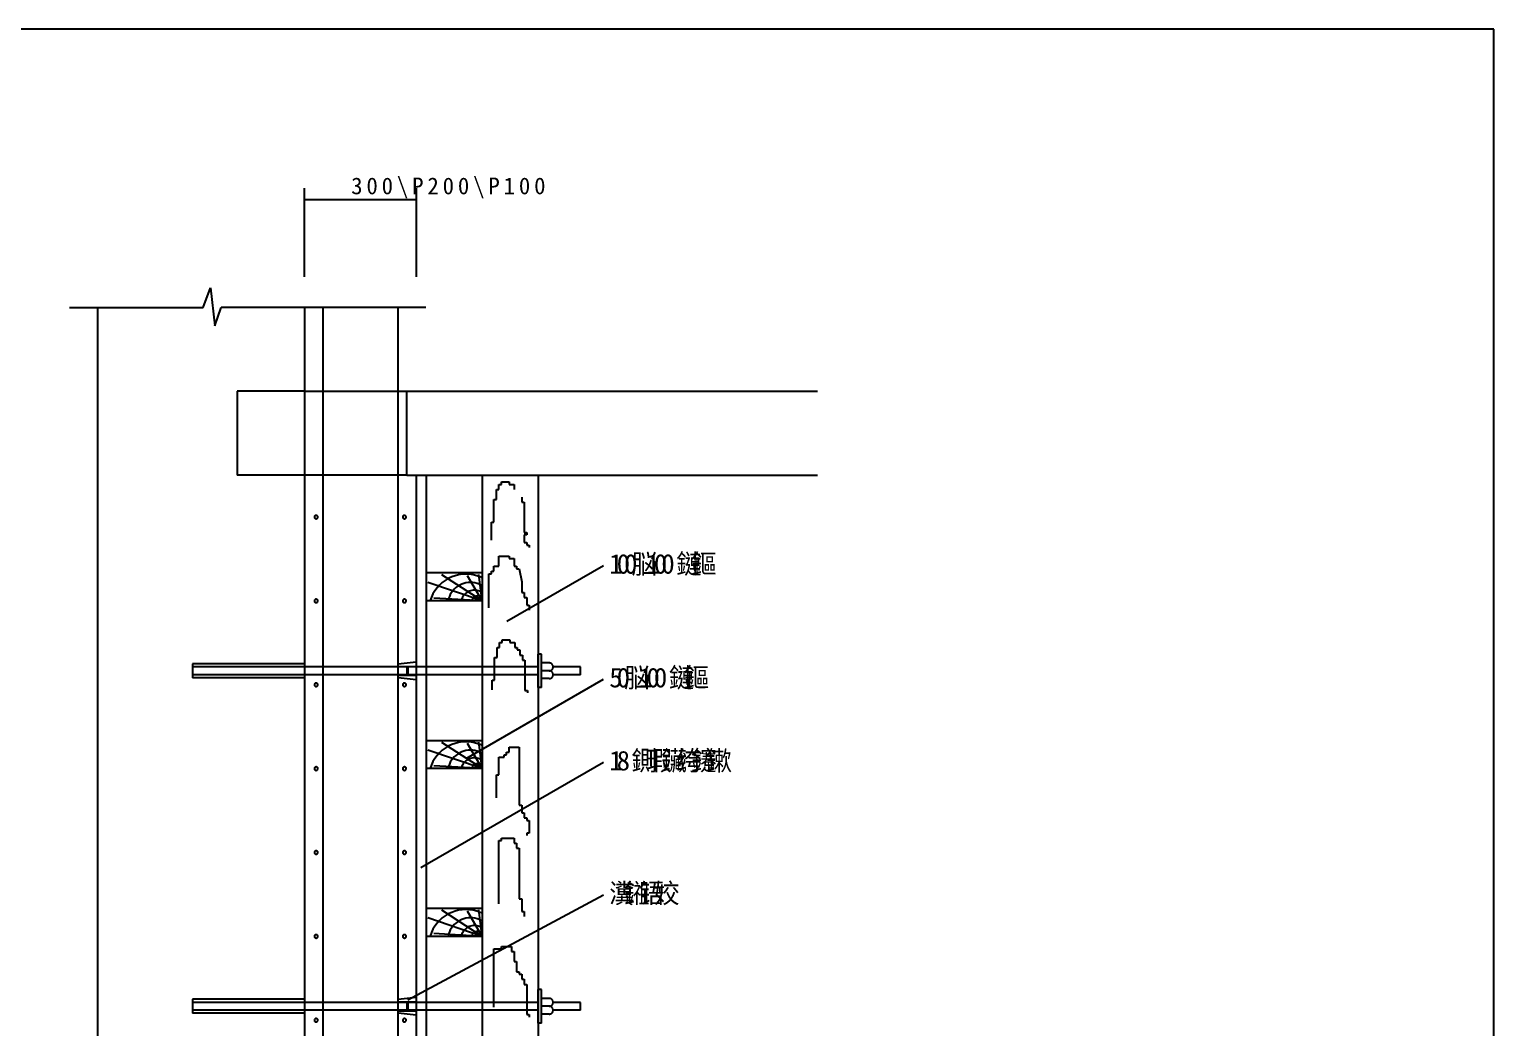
# Model space of a CAD drawing. Header units: metres. Extents: x 0 to 420, y 0 to 297.
# Drawn here: x 158 to 420, y 118.4 to 297 of the extents above; entities that cross this region are included whole.
import ezdxf

# ---------------------------------------------------------------- set-up
doc = ezdxf.new("R2010")
doc.units = ezdxf.units.M

msp = doc.modelspace()

# ---------------------------------------------------------------- linework, layer by layer
for p, q in [((420, 297), (0, 297)), ((420, 0), (420, 297)), ((207.25, 252.75), (207.25, 268.58)), ((227.32, 252.75), (227.32, 268.58)), ((207.25, 266.58), (227.32, 266.58)), ((189.14, 247.25), (190.44, 250.77)), ((190.44, 250.77), (191.24, 243.98)), ((165.25, 247.25), (189.14, 247.25)), ((170.25, 247.25), (170.25, 42.25)), ((191.24, 243.98), (192.36, 247.25)), ((228.95, 247.25), (192.36, 247.25)), ((207.25, 247.25), (207.25, 42.25)), ((210.55, 247.25), (210.55, 42.25)), ((223.95, 247.25), (223.95, 42.25)), ((195.25, 232.25), (195.25, 217.25)), ((207.25, 232.25), (195.25, 232.25)), ((207.25, 232.25), (225.6, 232.25)), ((225.6, 217.25), (225.6, 232.25)), ((225.6, 232.25), (299.05, 232.25)), ((207.25, 217.25), (195.25, 217.25)), ((225.6, 217.25), (207.25, 217.25)), ((225.6, 217.25), (299.05, 217.25)), ((227.25, 217.25), (227.25, 42.25)), ((229.05, 217.25), (229.05, 42.25)), ((239.05, 217.25), (239.05, 42.25)), ((242.06, 215.59), (242.52, 215.59)), ((242.06, 214.69), (242.06, 215.59)), ((242.52, 216.05), (243.87, 216.05)), ((242.52, 215.59), (242.52, 216.05)), ((243.87, 216.05), (243.87, 215.59)), ((243.87, 215.59), (244.77, 215.59)), ((244.77, 215.59), (244.77, 214.69)), ((249.05, 217.25), (249.05, 42.25)), ((241.16, 212.88), (241.61, 212.88)), ((241.16, 208.82), (241.16, 212.88)), ((241.61, 212.88), (241.61, 214.69)), ((241.61, 214.69), (242.06, 214.69)), ((246.13, 213.33), (246.13, 212.43)), ((246.13, 212.43), (246.58, 212.43)), ((246.58, 212.43), (246.58, 207.01)), ((240.71, 205.65), (240.71, 208.82)), ((240.71, 208.82), (241.16, 208.82)), ((246.58, 207.01), (247.03, 207.01)), ((247.03, 207.01), (247.03, 206.56)), ((246.58, 206.56), (246.58, 205.2)), ((247.03, 206.56), (246.58, 206.56)), ((246.58, 205.2), (247.03, 205.2)), ((247.03, 205.2), (247.03, 204.75)), ((247.03, 204.75), (247.48, 204.75)), ((247.48, 204.75), (247.48, 204.3)), ((242.06, 202.77), (243.87, 202.77)), ((242.06, 200.97), (242.06, 202.77)), ((243.87, 202.77), (243.87, 202.32)), ((243.87, 202.32), (244.77, 202.32)), ((244.77, 202.32), (244.77, 200.97)), ((229.05, 199.75), (229.05, 194.75)), ((239.05, 199.75), (229.05, 199.75)), ((239.05, 194.75), (231.84, 199.43)), ((239.05, 194.75), (236.44, 199.24)), ((239.05, 194.75), (238.47, 199.47)), ((239.05, 199.75), (239.05, 194.75)), ((240.26, 198.19), (240.26, 199.61)), ((240.26, 199.61), (240.71, 199.61)), ((240.71, 199.61), (240.71, 200.06)), ((240.71, 200.06), (241.16, 200.06)), ((241.16, 200.97), (242.06, 200.97)), ((241.16, 200.06), (241.16, 200.97)), ((243.46, 191.11), (260.78, 201.11)), ((244.77, 200.97), (245.22, 200.97)), ((245.22, 200.97), (245.22, 200.51)), ((245.22, 200.51), (245.67, 200.51)), ((245.67, 200.51), (246.13, 198.19)), ((239.05, 194.75), (229.31, 198.05)), ((240.26, 193.5), (240.26, 198.19)), ((246.13, 198.19), (246.13, 196.28)), ((239.05, 194.75), (229.05, 194.75)), ((239.05, 194.75), (230.39, 195.26)), ((246.13, 196.28), (246.58, 196.28)), ((246.58, 196.28), (246.58, 195.37)), ((246.58, 195.37), (247.03, 195.37)), ((247.03, 195.37), (247.03, 194.02)), ((247.03, 194.02), (247.48, 194.02)), ((247.48, 194.02), (247.48, 193.11)), ((241.73, 184.63), (241.73, 186.44)), ((241.73, 186.44), (242.18, 186.44)), ((242.18, 187.34), (242.63, 187.34)), ((242.18, 186.44), (242.18, 187.34)), ((242.63, 187.8), (243.98, 187.8)), ((242.63, 187.34), (242.63, 187.8)), ((243.98, 187.8), (243.98, 187.34)), ((243.98, 187.34), (244.88, 187.34)), ((244.88, 187.34), (244.88, 186.44)), ((244.88, 186.44), (245.34, 186.44)), ((245.34, 186.44), (245.34, 185.99)), ((245.34, 185.99), (245.79, 185.99)), ((245.79, 185.99), (245.79, 185.08)), ((207.25, 183.5), (187.25, 183.5)), ((187.25, 183.5), (187.25, 181)), ((224.05, 183.5), (227.25, 183.85)), ((224.05, 181), (224.05, 183.5)), ((227.25, 183.85), (227.25, 180.65)), ((241.27, 184.63), (241.73, 184.63)), ((241.27, 180.57), (241.27, 184.63)), ((245.79, 185.08), (246.24, 185.08)), ((246.24, 185.08), (246.24, 184.18)), ((246.24, 184.18), (246.69, 184.18)), ((246.69, 184.18), (246.69, 178.76)), ((249.05, 179.25), (249.05, 185.25)), ((249.65, 185.25), (249.05, 185.25)), ((249.65, 179.25), (249.65, 185.25)), ((251.05, 183.65), (249.65, 183.65)), ((225.55, 182.95), (187.25, 182.95)), ((225.55, 181.55), (187.25, 181.55)), ((207.25, 181), (187.25, 181)), ((224.05, 183.05), (227.25, 183.05)), ((224.05, 181.45), (227.25, 181.45)), ((227.25, 180.65), (224.05, 181)), ((225.55, 183.05), (225.55, 181.45)), ((225.75, 183.05), (225.75, 181.45)), ((249.05, 182.95), (225.75, 182.95)), ((249.05, 181.55), (225.75, 181.55)), ((236.22, 166.59), (260.78, 180.77)), ((251.05, 182.25), (249.65, 182.25)), ((251.05, 180.85), (249.65, 180.85)), ((256.65, 182.95), (251.75, 182.95)), ((256.65, 181.55), (251.75, 181.55)), ((256.65, 181.55), (256.65, 182.95)), ((240.82, 180.57), (241.27, 180.57)), ((240.82, 178.87), (240.82, 180.57)), ((246.69, 178.76), (247.14, 178.76)), ((247.14, 178.76), (247.14, 178.31)), ((249.65, 179.25), (249.05, 179.25)), ((239.05, 169.75), (229.05, 169.75)), ((229.05, 169.75), (229.05, 164.75)), ((239.05, 164.75), (229.31, 168.05)), ((239.05, 164.75), (231.84, 169.43)), ((239.05, 164.75), (236.44, 169.24)), ((239.05, 164.75), (238.47, 169.47)), ((239.05, 169.75), (239.05, 164.75)), ((243.42, 167.69), (243.87, 167.69)), ((243.42, 167.24), (243.42, 167.69)), ((243.87, 167.69), (243.87, 168.6)), ((243.87, 168.6), (245.67, 168.6)), ((245.67, 168.6), (245.67, 158.2)), ((228.09, 147.05), (260.78, 165.92)), ((239.05, 164.75), (230.39, 165.26)), ((242.06, 163.62), (242.06, 166.79)), ((242.06, 166.79), (242.97, 166.79)), ((242.97, 167.24), (243.42, 167.24)), ((242.97, 166.79), (242.97, 167.24)), ((239.05, 164.75), (229.05, 164.75)), ((241.61, 163.62), (242.06, 163.62)), ((241.61, 159.56), (241.61, 163.62)), ((245.67, 158.2), (246.13, 158.2)), ((246.13, 158.2), (246.13, 156.85)), ((246.13, 156.85), (246.58, 156.85)), ((246.58, 156.85), (246.58, 155.94)), ((246.58, 155.94), (247.03, 155.94)), ((247.03, 155.94), (247.03, 155.49)), ((247.03, 155.49), (247.48, 155.49)), ((247.48, 155.49), (247.48, 153.23)), ((242.52, 151.88), (242.52, 152.33)), ((242.52, 152.33), (244.77, 152.33)), ((244.77, 152.33), (244.77, 151.43)), ((247.48, 153.23), (247.03, 153.23)), ((247.03, 153.23), (247.03, 152.78)), ((242.06, 140.58), (242.06, 151.88)), ((242.06, 151.88), (242.52, 151.88)), ((244.77, 151.43), (245.22, 151.43)), ((245.22, 151.43), (245.22, 150.52)), ((245.22, 150.52), (245.67, 150.52)), ((245.67, 150.52), (245.67, 141.48)), ((225.78, 123.39), (260.78, 142.2)), ((245.67, 141.48), (246.13, 141.48)), ((246.13, 141.48), (246.13, 139.23)), ((229.05, 139.75), (229.05, 134.75)), ((239.05, 139.75), (229.05, 139.75)), ((239.05, 134.75), (231.84, 139.43)), ((239.05, 134.75), (236.44, 139.24)), ((239.05, 134.75), (238.47, 139.47)), ((239.05, 139.75), (239.05, 134.75)), ((246.13, 139.23), (246.58, 139.23)), ((246.58, 139.23), (246.58, 138.32)), ((239.05, 134.75), (229.31, 138.05)), ((239.05, 134.75), (229.05, 134.75)), ((239.05, 134.75), (230.39, 135.26)), ((241.16, 122.1), (241.16, 132.5)), ((241.16, 132.5), (242.52, 132.5)), ((242.52, 132.95), (244.32, 132.95)), ((242.52, 132.5), (242.52, 132.95)), ((244.32, 132.95), (244.32, 132.05)), ((244.32, 132.05), (244.77, 132.05)), ((244.77, 132.05), (244.77, 130.24)), ((244.77, 130.24), (245.22, 130.24)), ((245.22, 130.24), (245.22, 128.43)), ((245.22, 128.43), (245.67, 128.43)), ((245.67, 128.43), (245.67, 127.98)), ((245.67, 127.98), (246.13, 127.98)), ((246.13, 127.98), (246.13, 127.07)), ((246.13, 127.07), (246.58, 127.07)), ((246.58, 127.07), (246.58, 126.17)), ((246.58, 126.17), (247.03, 126.17)), ((247.03, 126.17), (247.03, 120.75)), ((187.25, 123.5), (187.25, 121)), ((207.25, 123.5), (187.25, 123.5)), ((224.05, 123.5), (227.25, 123.85)), ((224.05, 121), (224.05, 123.5)), ((227.25, 123.85), (227.25, 120.65)), ((249.05, 119.25), (249.05, 125.25)), ((249.65, 125.25), (249.05, 125.25)), ((249.65, 119.25), (249.65, 125.25)), ((251.05, 123.65), (249.65, 123.65)), ((225.55, 122.95), (187.25, 122.95)), ((225.55, 121.55), (187.25, 121.55)), ((207.25, 121), (187.25, 121)), ((224.05, 123.05), (227.25, 123.05)), ((224.05, 121.45), (227.25, 121.45)), ((227.25, 120.65), (224.05, 121)), ((225.55, 123.05), (225.55, 121.45)), ((225.75, 123.05), (225.75, 121.45)), ((249.05, 122.95), (225.75, 122.95)), ((249.05, 121.55), (225.75, 121.55)), ((247.03, 120.75), (247.48, 120.75)), ((247.48, 120.75), (247.48, 120.3)), ((251.05, 122.25), (249.65, 122.25)), ((251.05, 120.85), (249.65, 120.85)), ((256.65, 122.95), (251.75, 122.95)), ((256.65, 121.55), (251.75, 121.55)), ((256.65, 121.55), (256.65, 122.95)), ((249.65, 119.25), (249.05, 119.25))]:
    msp.add_line(p, q)
for points in [[(209.65, 209.75), (209.65, 209.78), (209.65, 209.81), (209.64, 209.84), (209.63, 209.87), (209.62, 209.89), (209.6, 209.92), (209.59, 209.94), (209.57, 209.97), (209.55, 209.99), (209.52, 210), (209.5, 210.02), (209.47, 210.03), (209.44, 210.04), (209.41, 210.05), (209.38, 210.05), (209.35, 210.05), (209.33, 210.05), (209.3, 210.05), (209.27, 210.04), (209.24, 210.03), (209.21, 210.02), (209.19, 210), (209.16, 209.99), (209.14, 209.97), (209.12, 209.94), (209.11, 209.92), (209.09, 209.89), (209.08, 209.87), (209.07, 209.84), (209.06, 209.81), (209.06, 209.78), (209.05, 209.75), (209.05, 209.75)], [(209.05, 209.75), (209.06, 209.72), (209.06, 209.69), (209.07, 209.67), (209.08, 209.64), (209.09, 209.61), (209.11, 209.59), (209.12, 209.56), (209.14, 209.54), (209.16, 209.52), (209.19, 209.5), (209.21, 209.49), (209.24, 209.48), (209.27, 209.47), (209.3, 209.46), (209.33, 209.45), (209.35, 209.45), (209.38, 209.45), (209.41, 209.46), (209.44, 209.47), (209.47, 209.48), (209.5, 209.49), (209.52, 209.5), (209.55, 209.52), (209.57, 209.54), (209.59, 209.56), (209.6, 209.59), (209.62, 209.61), (209.63, 209.64), (209.64, 209.67), (209.65, 209.69), (209.65, 209.72), (209.65, 209.75), (209.65, 209.75)], [(225.45, 209.75), (225.45, 209.78), (225.45, 209.81), (225.44, 209.84), (225.43, 209.87), (225.42, 209.89), (225.4, 209.92), (225.39, 209.94), (225.37, 209.97), (225.35, 209.99), (225.32, 210), (225.3, 210.02), (225.27, 210.03), (225.24, 210.04), (225.21, 210.05), (225.18, 210.05), (225.15, 210.05), (225.13, 210.05), (225.1, 210.05), (225.07, 210.04), (225.04, 210.03), (225.01, 210.02), (224.99, 210), (224.96, 209.99), (224.94, 209.97), (224.92, 209.94), (224.91, 209.92), (224.89, 209.89), (224.88, 209.87), (224.87, 209.84), (224.86, 209.81), (224.86, 209.78), (224.85, 209.75), (224.85, 209.75)], [(224.85, 209.75), (224.86, 209.72), (224.86, 209.69), (224.87, 209.67), (224.88, 209.64), (224.89, 209.61), (224.91, 209.59), (224.92, 209.56), (224.94, 209.54), (224.96, 209.52), (224.99, 209.5), (225.01, 209.49), (225.04, 209.48), (225.07, 209.47), (225.1, 209.46), (225.13, 209.45), (225.15, 209.45), (225.18, 209.45), (225.21, 209.46), (225.24, 209.47), (225.27, 209.48), (225.3, 209.49), (225.32, 209.5), (225.35, 209.52), (225.37, 209.54), (225.39, 209.56), (225.4, 209.59), (225.42, 209.61), (225.43, 209.64), (225.44, 209.67), (225.45, 209.69), (225.45, 209.72), (225.45, 209.75), (225.45, 209.75)], [(239.05, 198.9), (238.72, 199.05), (238.1, 199.27), (237.46, 199.43), (236.81, 199.52), (236.16, 199.56), (235.5, 199.52), (234.85, 199.43), (234.21, 199.27), (233.6, 199.05), (233, 198.76), (232.44, 198.43), (231.91, 198.04), (231.42, 197.59), (230.98, 197.11), (230.59, 196.58), (230.25, 196.02), (229.97, 195.42), (229.75, 194.8), (229.74, 194.75)], [(239.05, 197.48), (238.89, 197.58), (238.52, 197.75), (238.15, 197.88), (237.76, 197.98), (237.36, 198.04), (236.96, 198.06), (236.56, 198.04), (236.16, 197.98), (235.78, 197.88), (235.4, 197.75), (235.04, 197.58), (234.69, 197.37), (234.37, 197.13), (234.07, 196.86), (233.81, 196.57), (233.57, 196.24), (233.36, 195.9), (233.19, 195.54), (233.05, 195.16), (232.96, 194.77), (232.95, 194.75)], [(239.05, 196.26), (239.03, 196.28), (238.82, 196.4), (238.61, 196.5), (238.38, 196.58), (238.15, 196.64), (237.91, 196.67), (237.67, 196.69), (237.43, 196.67), (237.2, 196.64), (236.97, 196.58), (236.74, 196.5), (236.52, 196.4), (236.32, 196.28), (236.13, 196.13), (235.95, 195.97), (235.79, 195.8), (235.65, 195.6), (235.52, 195.4), (235.42, 195.18), (235.34, 194.96), (235.29, 194.75)], [(209.65, 194.75), (209.65, 194.78), (209.65, 194.81), (209.64, 194.84), (209.63, 194.87), (209.62, 194.89), (209.6, 194.92), (209.59, 194.94), (209.57, 194.97), (209.55, 194.99), (209.52, 195), (209.5, 195.02), (209.47, 195.03), (209.44, 195.04), (209.41, 195.05), (209.38, 195.05), (209.35, 195.05), (209.33, 195.05), (209.3, 195.05), (209.27, 195.04), (209.24, 195.03), (209.21, 195.02), (209.19, 195), (209.16, 194.99), (209.14, 194.97), (209.12, 194.94), (209.11, 194.92), (209.09, 194.89), (209.08, 194.87), (209.07, 194.84), (209.06, 194.81), (209.06, 194.78), (209.05, 194.75), (209.05, 194.75)], [(209.05, 194.75), (209.06, 194.72), (209.06, 194.69), (209.07, 194.67), (209.08, 194.64), (209.09, 194.61), (209.11, 194.59), (209.12, 194.56), (209.14, 194.54), (209.16, 194.52), (209.19, 194.5), (209.21, 194.49), (209.24, 194.48), (209.27, 194.47), (209.3, 194.46), (209.33, 194.45), (209.35, 194.45), (209.38, 194.45), (209.41, 194.46), (209.44, 194.47), (209.47, 194.48), (209.5, 194.49), (209.52, 194.5), (209.55, 194.52), (209.57, 194.54), (209.59, 194.56), (209.6, 194.59), (209.62, 194.61), (209.63, 194.64), (209.64, 194.67), (209.65, 194.69), (209.65, 194.72), (209.65, 194.75), (209.65, 194.75)], [(225.45, 194.75), (225.45, 194.78), (225.45, 194.81), (225.44, 194.84), (225.43, 194.87), (225.42, 194.89), (225.4, 194.92), (225.39, 194.94), (225.37, 194.97), (225.35, 194.99), (225.32, 195), (225.3, 195.02), (225.27, 195.03), (225.24, 195.04), (225.21, 195.05), (225.18, 195.05), (225.15, 195.05), (225.13, 195.05), (225.1, 195.05), (225.07, 195.04), (225.04, 195.03), (225.01, 195.02), (224.99, 195), (224.96, 194.99), (224.94, 194.97), (224.92, 194.94), (224.91, 194.92), (224.89, 194.89), (224.88, 194.87), (224.87, 194.84), (224.86, 194.81), (224.86, 194.78), (224.85, 194.75), (224.85, 194.75)], [(224.85, 194.75), (224.86, 194.72), (224.86, 194.69), (224.87, 194.67), (224.88, 194.64), (224.89, 194.61), (224.91, 194.59), (224.92, 194.56), (224.94, 194.54), (224.96, 194.52), (224.99, 194.5), (225.01, 194.49), (225.04, 194.48), (225.07, 194.47), (225.1, 194.46), (225.13, 194.45), (225.15, 194.45), (225.18, 194.45), (225.21, 194.46), (225.24, 194.47), (225.27, 194.48), (225.3, 194.49), (225.32, 194.5), (225.35, 194.52), (225.37, 194.54), (225.39, 194.56), (225.4, 194.59), (225.42, 194.61), (225.43, 194.64), (225.44, 194.67), (225.45, 194.69), (225.45, 194.72), (225.45, 194.75), (225.45, 194.75)], [(239.05, 195.41), (239.04, 195.43), (238.93, 195.49), (238.82, 195.54), (238.7, 195.59), (238.58, 195.62), (238.46, 195.63), (238.33, 195.64), (238.21, 195.63), (238.09, 195.62), (237.97, 195.59), (237.85, 195.54), (237.74, 195.49), (237.63, 195.43), (237.53, 195.35), (237.44, 195.27), (237.36, 195.18), (237.28, 195.08), (237.22, 194.97), (237.17, 194.86), (237.13, 194.75)], [(251.05, 182.25), (251.12, 182.26), (251.19, 182.27), (251.26, 182.28), (251.32, 182.31), (251.38, 182.34), (251.44, 182.37), (251.5, 182.41), (251.55, 182.46), (251.6, 182.51), (251.64, 182.56), (251.67, 182.62), (251.7, 182.69), (251.72, 182.75), (251.74, 182.82), (251.75, 182.88), (251.75, 182.95), (251.75, 183.02), (251.74, 183.09), (251.72, 183.16), (251.7, 183.22), (251.67, 183.28), (251.64, 183.34), (251.6, 183.4), (251.55, 183.45), (251.5, 183.49), (251.44, 183.54), (251.38, 183.57), (251.32, 183.6), (251.26, 183.62), (251.19, 183.64), (251.12, 183.65), (251.05, 183.65), (251.05, 183.65)], [(251.05, 180.85), (251.12, 180.86), (251.19, 180.87), (251.26, 180.88), (251.32, 180.91), (251.38, 180.94), (251.44, 180.97), (251.5, 181.01), (251.55, 181.06), (251.6, 181.11), (251.64, 181.16), (251.67, 181.22), (251.7, 181.29), (251.72, 181.35), (251.74, 181.42), (251.75, 181.48), (251.75, 181.55), (251.75, 181.62), (251.74, 181.69), (251.72, 181.76), (251.7, 181.82), (251.67, 181.88), (251.64, 181.94), (251.6, 182), (251.55, 182.05), (251.5, 182.09), (251.44, 182.14), (251.38, 182.17), (251.32, 182.2), (251.26, 182.22), (251.19, 182.24), (251.12, 182.25), (251.05, 182.25), (251.05, 182.25)], [(209.65, 179.75), (209.65, 179.78), (209.65, 179.81), (209.64, 179.84), (209.63, 179.87), (209.62, 179.89), (209.6, 179.92), (209.59, 179.94), (209.57, 179.97), (209.55, 179.99), (209.52, 180), (209.5, 180.02), (209.47, 180.03), (209.44, 180.04), (209.41, 180.05), (209.38, 180.05), (209.35, 180.05), (209.33, 180.05), (209.3, 180.05), (209.27, 180.04), (209.24, 180.03), (209.21, 180.02), (209.19, 180), (209.16, 179.99), (209.14, 179.97), (209.12, 179.94), (209.11, 179.92), (209.09, 179.89), (209.08, 179.87), (209.07, 179.84), (209.06, 179.81), (209.06, 179.78), (209.05, 179.75), (209.05, 179.75)], [(209.05, 179.75), (209.06, 179.72), (209.06, 179.69), (209.07, 179.67), (209.08, 179.64), (209.09, 179.61), (209.11, 179.59), (209.12, 179.56), (209.14, 179.54), (209.16, 179.52), (209.19, 179.5), (209.21, 179.49), (209.24, 179.48), (209.27, 179.47), (209.3, 179.46), (209.33, 179.45), (209.35, 179.45), (209.38, 179.45), (209.41, 179.46), (209.44, 179.47), (209.47, 179.48), (209.5, 179.49), (209.52, 179.5), (209.55, 179.52), (209.57, 179.54), (209.59, 179.56), (209.6, 179.59), (209.62, 179.61), (209.63, 179.64), (209.64, 179.67), (209.65, 179.69), (209.65, 179.72), (209.65, 179.75), (209.65, 179.75)], [(225.45, 179.75), (225.45, 179.78), (225.45, 179.81), (225.44, 179.84), (225.43, 179.87), (225.42, 179.89), (225.4, 179.92), (225.39, 179.94), (225.37, 179.97), (225.35, 179.99), (225.32, 180), (225.3, 180.02), (225.27, 180.03), (225.24, 180.04), (225.21, 180.05), (225.18, 180.05), (225.15, 180.05), (225.13, 180.05), (225.1, 180.05), (225.07, 180.04), (225.04, 180.03), (225.01, 180.02), (224.99, 180), (224.96, 179.99), (224.94, 179.97), (224.92, 179.94), (224.91, 179.92), (224.89, 179.89), (224.88, 179.87), (224.87, 179.84), (224.86, 179.81), (224.86, 179.78), (224.85, 179.75), (224.85, 179.75)], [(224.85, 179.75), (224.86, 179.72), (224.86, 179.69), (224.87, 179.67), (224.88, 179.64), (224.89, 179.61), (224.91, 179.59), (224.92, 179.56), (224.94, 179.54), (224.96, 179.52), (224.99, 179.5), (225.01, 179.49), (225.04, 179.48), (225.07, 179.47), (225.1, 179.46), (225.13, 179.45), (225.15, 179.45), (225.18, 179.45), (225.21, 179.46), (225.24, 179.47), (225.27, 179.48), (225.3, 179.49), (225.32, 179.5), (225.35, 179.52), (225.37, 179.54), (225.39, 179.56), (225.4, 179.59), (225.42, 179.61), (225.43, 179.64), (225.44, 179.67), (225.45, 179.69), (225.45, 179.72), (225.45, 179.75), (225.45, 179.75)], [(239.05, 168.9), (238.72, 169.05), (238.1, 169.27), (237.46, 169.43), (236.81, 169.52), (236.16, 169.56), (235.5, 169.52), (234.85, 169.43), (234.21, 169.27), (233.6, 169.05), (233, 168.76), (232.44, 168.43), (231.91, 168.04), (231.42, 167.59), (230.98, 167.11), (230.59, 166.58), (230.25, 166.02), (229.97, 165.42), (229.75, 164.8), (229.74, 164.75)], [(239.05, 167.48), (238.89, 167.58), (238.52, 167.75), (238.15, 167.88), (237.76, 167.98), (237.36, 168.04), (236.96, 168.06), (236.56, 168.04), (236.16, 167.98), (235.78, 167.88), (235.4, 167.75), (235.04, 167.58), (234.69, 167.37), (234.37, 167.13), (234.07, 166.86), (233.81, 166.57), (233.57, 166.24), (233.36, 165.9), (233.19, 165.54), (233.05, 165.16), (232.96, 164.77), (232.95, 164.75)], [(209.65, 164.75), (209.65, 164.78), (209.65, 164.81), (209.64, 164.84), (209.63, 164.87), (209.62, 164.89), (209.6, 164.92), (209.59, 164.94), (209.57, 164.97), (209.55, 164.99), (209.52, 165), (209.5, 165.02), (209.47, 165.03), (209.44, 165.04), (209.41, 165.05), (209.38, 165.05), (209.35, 165.05), (209.33, 165.05), (209.3, 165.05), (209.27, 165.04), (209.24, 165.03), (209.21, 165.02), (209.19, 165), (209.16, 164.99), (209.14, 164.97), (209.12, 164.94), (209.11, 164.92), (209.09, 164.89), (209.08, 164.87), (209.07, 164.84), (209.06, 164.81), (209.06, 164.78), (209.05, 164.75), (209.05, 164.75)], [(225.45, 164.75), (225.45, 164.78), (225.45, 164.81), (225.44, 164.84), (225.43, 164.87), (225.42, 164.89), (225.4, 164.92), (225.39, 164.94), (225.37, 164.97), (225.35, 164.99), (225.32, 165), (225.3, 165.02), (225.27, 165.03), (225.24, 165.04), (225.21, 165.05), (225.18, 165.05), (225.15, 165.05), (225.13, 165.05), (225.1, 165.05), (225.07, 165.04), (225.04, 165.03), (225.01, 165.02), (224.99, 165), (224.96, 164.99), (224.94, 164.97), (224.92, 164.94), (224.91, 164.92), (224.89, 164.89), (224.88, 164.87), (224.87, 164.84), (224.86, 164.81), (224.86, 164.78), (224.85, 164.75), (224.85, 164.75)], [(239.05, 166.26), (239.03, 166.28), (238.82, 166.4), (238.61, 166.5), (238.38, 166.58), (238.15, 166.64), (237.91, 166.67), (237.67, 166.69), (237.43, 166.67), (237.2, 166.64), (236.97, 166.58), (236.74, 166.5), (236.52, 166.4), (236.32, 166.28), (236.13, 166.13), (235.95, 165.97), (235.79, 165.8), (235.65, 165.6), (235.52, 165.4), (235.42, 165.18), (235.34, 164.96), (235.29, 164.75)], [(239.05, 165.41), (239.04, 165.43), (238.93, 165.49), (238.82, 165.54), (238.7, 165.59), (238.58, 165.62), (238.46, 165.63), (238.33, 165.64), (238.21, 165.63), (238.09, 165.62), (237.97, 165.59), (237.85, 165.54), (237.74, 165.49), (237.63, 165.43), (237.53, 165.35), (237.44, 165.27), (237.36, 165.18), (237.28, 165.08), (237.22, 164.97), (237.17, 164.86), (237.13, 164.75)], [(209.05, 164.75), (209.06, 164.72), (209.06, 164.69), (209.07, 164.67), (209.08, 164.64), (209.09, 164.61), (209.11, 164.59), (209.12, 164.56), (209.14, 164.54), (209.16, 164.52), (209.19, 164.5), (209.21, 164.49), (209.24, 164.48), (209.27, 164.47), (209.3, 164.46), (209.33, 164.45), (209.35, 164.45), (209.38, 164.45), (209.41, 164.46), (209.44, 164.47), (209.47, 164.48), (209.5, 164.49), (209.52, 164.5), (209.55, 164.52), (209.57, 164.54), (209.59, 164.56), (209.6, 164.59), (209.62, 164.61), (209.63, 164.64), (209.64, 164.67), (209.65, 164.69), (209.65, 164.72), (209.65, 164.75), (209.65, 164.75)], [(224.85, 164.75), (224.86, 164.72), (224.86, 164.69), (224.87, 164.67), (224.88, 164.64), (224.89, 164.61), (224.91, 164.59), (224.92, 164.56), (224.94, 164.54), (224.96, 164.52), (224.99, 164.5), (225.01, 164.49), (225.04, 164.48), (225.07, 164.47), (225.1, 164.46), (225.13, 164.45), (225.15, 164.45), (225.18, 164.45), (225.21, 164.46), (225.24, 164.47), (225.27, 164.48), (225.3, 164.49), (225.32, 164.5), (225.35, 164.52), (225.37, 164.54), (225.39, 164.56), (225.4, 164.59), (225.42, 164.61), (225.43, 164.64), (225.44, 164.67), (225.45, 164.69), (225.45, 164.72), (225.45, 164.75), (225.45, 164.75)], [(209.65, 149.75), (209.65, 149.78), (209.65, 149.81), (209.64, 149.84), (209.63, 149.87), (209.62, 149.89), (209.6, 149.92), (209.59, 149.94), (209.57, 149.97), (209.55, 149.99), (209.52, 150), (209.5, 150.02), (209.47, 150.03), (209.44, 150.04), (209.41, 150.05), (209.38, 150.05), (209.35, 150.05), (209.33, 150.05), (209.3, 150.05), (209.27, 150.04), (209.24, 150.03), (209.21, 150.02), (209.19, 150), (209.16, 149.99), (209.14, 149.97), (209.12, 149.94), (209.11, 149.92), (209.09, 149.89), (209.08, 149.87), (209.07, 149.84), (209.06, 149.81), (209.06, 149.78), (209.05, 149.75), (209.05, 149.75)], [(209.05, 149.75), (209.06, 149.72), (209.06, 149.69), (209.07, 149.67), (209.08, 149.64), (209.09, 149.61), (209.11, 149.59), (209.12, 149.56), (209.14, 149.54), (209.16, 149.52), (209.19, 149.5), (209.21, 149.49), (209.24, 149.48), (209.27, 149.47), (209.3, 149.46), (209.33, 149.45), (209.35, 149.45), (209.38, 149.45), (209.41, 149.46), (209.44, 149.47), (209.47, 149.48), (209.5, 149.49), (209.52, 149.5), (209.55, 149.52), (209.57, 149.54), (209.59, 149.56), (209.6, 149.59), (209.62, 149.61), (209.63, 149.64), (209.64, 149.67), (209.65, 149.69), (209.65, 149.72), (209.65, 149.75), (209.65, 149.75)], [(225.45, 149.75), (225.45, 149.78), (225.45, 149.81), (225.44, 149.84), (225.43, 149.87), (225.42, 149.89), (225.4, 149.92), (225.39, 149.94), (225.37, 149.97), (225.35, 149.99), (225.32, 150), (225.3, 150.02), (225.27, 150.03), (225.24, 150.04), (225.21, 150.05), (225.18, 150.05), (225.15, 150.05), (225.13, 150.05), (225.1, 150.05), (225.07, 150.04), (225.04, 150.03), (225.01, 150.02), (224.99, 150), (224.96, 149.99), (224.94, 149.97), (224.92, 149.94), (224.91, 149.92), (224.89, 149.89), (224.88, 149.87), (224.87, 149.84), (224.86, 149.81), (224.86, 149.78), (224.85, 149.75), (224.85, 149.75)], [(224.85, 149.75), (224.86, 149.72), (224.86, 149.69), (224.87, 149.67), (224.88, 149.64), (224.89, 149.61), (224.91, 149.59), (224.92, 149.56), (224.94, 149.54), (224.96, 149.52), (224.99, 149.5), (225.01, 149.49), (225.04, 149.48), (225.07, 149.47), (225.1, 149.46), (225.13, 149.45), (225.15, 149.45), (225.18, 149.45), (225.21, 149.46), (225.24, 149.47), (225.27, 149.48), (225.3, 149.49), (225.32, 149.5), (225.35, 149.52), (225.37, 149.54), (225.39, 149.56), (225.4, 149.59), (225.42, 149.61), (225.43, 149.64), (225.44, 149.67), (225.45, 149.69), (225.45, 149.72), (225.45, 149.75), (225.45, 149.75)], [(239.05, 138.9), (238.72, 139.05), (238.1, 139.27), (237.46, 139.43), (236.81, 139.52), (236.16, 139.56), (235.5, 139.52), (234.85, 139.43), (234.21, 139.27), (233.6, 139.05), (233, 138.76), (232.44, 138.43), (231.91, 138.04), (231.42, 137.59), (230.98, 137.11), (230.59, 136.58), (230.25, 136.02), (229.97, 135.42), (229.75, 134.8), (229.74, 134.75)], [(239.05, 137.48), (238.89, 137.58), (238.52, 137.75), (238.15, 137.88), (237.76, 137.98), (237.36, 138.04), (236.96, 138.06), (236.56, 138.04), (236.16, 137.98), (235.78, 137.88), (235.4, 137.75), (235.04, 137.58), (234.69, 137.37), (234.37, 137.13), (234.07, 136.86), (233.81, 136.57), (233.57, 136.24), (233.36, 135.9), (233.19, 135.54), (233.05, 135.16), (232.96, 134.77), (232.95, 134.75)], [(239.05, 136.26), (239.03, 136.28), (238.82, 136.4), (238.61, 136.5), (238.38, 136.58), (238.15, 136.64), (237.91, 136.67), (237.67, 136.69), (237.43, 136.67), (237.2, 136.64), (236.97, 136.58), (236.74, 136.5), (236.52, 136.4), (236.32, 136.28), (236.13, 136.13), (235.95, 135.97), (235.79, 135.8), (235.65, 135.6), (235.52, 135.4), (235.42, 135.18), (235.34, 134.96), (235.29, 134.75)], [(209.65, 134.75), (209.65, 134.78), (209.65, 134.81), (209.64, 134.84), (209.63, 134.87), (209.62, 134.89), (209.6, 134.92), (209.59, 134.94), (209.57, 134.97), (209.55, 134.99), (209.52, 135), (209.5, 135.02), (209.47, 135.03), (209.44, 135.04), (209.41, 135.05), (209.38, 135.05), (209.35, 135.05), (209.33, 135.05), (209.3, 135.05), (209.27, 135.04), (209.24, 135.03), (209.21, 135.02), (209.19, 135), (209.16, 134.99), (209.14, 134.97), (209.12, 134.94), (209.11, 134.92), (209.09, 134.89), (209.08, 134.87), (209.07, 134.84), (209.06, 134.81), (209.06, 134.78), (209.05, 134.75), (209.05, 134.75)], [(209.05, 134.75), (209.06, 134.72), (209.06, 134.69), (209.07, 134.67), (209.08, 134.64), (209.09, 134.61), (209.11, 134.59), (209.12, 134.56), (209.14, 134.54), (209.16, 134.52), (209.19, 134.5), (209.21, 134.49), (209.24, 134.48), (209.27, 134.47), (209.3, 134.46), (209.33, 134.45), (209.35, 134.45), (209.38, 134.45), (209.41, 134.46), (209.44, 134.47), (209.47, 134.48), (209.5, 134.49), (209.52, 134.5), (209.55, 134.52), (209.57, 134.54), (209.59, 134.56), (209.6, 134.59), (209.62, 134.61), (209.63, 134.64), (209.64, 134.67), (209.65, 134.69), (209.65, 134.72), (209.65, 134.75), (209.65, 134.75)], [(225.45, 134.75), (225.45, 134.78), (225.45, 134.81), (225.44, 134.84), (225.43, 134.87), (225.42, 134.89), (225.4, 134.92), (225.39, 134.94), (225.37, 134.97), (225.35, 134.99), (225.32, 135), (225.3, 135.02), (225.27, 135.03), (225.24, 135.04), (225.21, 135.05), (225.18, 135.05), (225.15, 135.05), (225.13, 135.05), (225.1, 135.05), (225.07, 135.04), (225.04, 135.03), (225.01, 135.02), (224.99, 135), (224.96, 134.99), (224.94, 134.97), (224.92, 134.94), (224.91, 134.92), (224.89, 134.89), (224.88, 134.87), (224.87, 134.84), (224.86, 134.81), (224.86, 134.78), (224.85, 134.75), (224.85, 134.75)], [(224.85, 134.75), (224.86, 134.72), (224.86, 134.69), (224.87, 134.67), (224.88, 134.64), (224.89, 134.61), (224.91, 134.59), (224.92, 134.56), (224.94, 134.54), (224.96, 134.52), (224.99, 134.5), (225.01, 134.49), (225.04, 134.48), (225.07, 134.47), (225.1, 134.46), (225.13, 134.45), (225.15, 134.45), (225.18, 134.45), (225.21, 134.46), (225.24, 134.47), (225.27, 134.48), (225.3, 134.49), (225.32, 134.5), (225.35, 134.52), (225.37, 134.54), (225.39, 134.56), (225.4, 134.59), (225.42, 134.61), (225.43, 134.64), (225.44, 134.67), (225.45, 134.69), (225.45, 134.72), (225.45, 134.75), (225.45, 134.75)], [(239.05, 135.41), (239.04, 135.43), (238.93, 135.49), (238.82, 135.54), (238.7, 135.59), (238.58, 135.62), (238.46, 135.63), (238.33, 135.64), (238.21, 135.63), (238.09, 135.62), (237.97, 135.59), (237.85, 135.54), (237.74, 135.49), (237.63, 135.43), (237.53, 135.35), (237.44, 135.27), (237.36, 135.18), (237.28, 135.08), (237.22, 134.97), (237.17, 134.86), (237.13, 134.75)], [(251.05, 122.25), (251.12, 122.26), (251.19, 122.27), (251.26, 122.28), (251.32, 122.31), (251.38, 122.34), (251.44, 122.37), (251.5, 122.41), (251.55, 122.46), (251.6, 122.51), (251.64, 122.56), (251.67, 122.62), (251.7, 122.69), (251.72, 122.75), (251.74, 122.82), (251.75, 122.88), (251.75, 122.95), (251.75, 123.02), (251.74, 123.09), (251.72, 123.16), (251.7, 123.22), (251.67, 123.28), (251.64, 123.34), (251.6, 123.4), (251.55, 123.45), (251.5, 123.49), (251.44, 123.54), (251.38, 123.57), (251.32, 123.6), (251.26, 123.62), (251.19, 123.64), (251.12, 123.65), (251.05, 123.65), (251.05, 123.65)], [(251.05, 120.85), (251.12, 120.86), (251.19, 120.87), (251.26, 120.88), (251.32, 120.91), (251.38, 120.94), (251.44, 120.97), (251.5, 121.01), (251.55, 121.06), (251.6, 121.11), (251.64, 121.16), (251.67, 121.22), (251.7, 121.29), (251.72, 121.35), (251.74, 121.42), (251.75, 121.48), (251.75, 121.55), (251.75, 121.62), (251.74, 121.69), (251.72, 121.76), (251.7, 121.82), (251.67, 121.88), (251.64, 121.94), (251.6, 122), (251.55, 122.05), (251.5, 122.09), (251.44, 122.14), (251.38, 122.17), (251.32, 122.2), (251.26, 122.22), (251.19, 122.24), (251.12, 122.25), (251.05, 122.25), (251.05, 122.25)], [(209.65, 119.75), (209.65, 119.78), (209.65, 119.81), (209.64, 119.84), (209.63, 119.87), (209.62, 119.89), (209.6, 119.92), (209.59, 119.94), (209.57, 119.97), (209.55, 119.99), (209.52, 120), (209.5, 120.02), (209.47, 120.03), (209.44, 120.04), (209.41, 120.05), (209.38, 120.05), (209.35, 120.05), (209.33, 120.05), (209.3, 120.05), (209.27, 120.04), (209.24, 120.03), (209.21, 120.02), (209.19, 120), (209.16, 119.99), (209.14, 119.97), (209.12, 119.94), (209.11, 119.92), (209.09, 119.89), (209.08, 119.87), (209.07, 119.84), (209.06, 119.81), (209.06, 119.78), (209.05, 119.75), (209.05, 119.75)], [(209.05, 119.75), (209.06, 119.72), (209.06, 119.69), (209.07, 119.67), (209.08, 119.64), (209.09, 119.61), (209.11, 119.59), (209.12, 119.56), (209.14, 119.54), (209.16, 119.52), (209.19, 119.5), (209.21, 119.49), (209.24, 119.48), (209.27, 119.47), (209.3, 119.46), (209.33, 119.45), (209.35, 119.45), (209.38, 119.45), (209.41, 119.46), (209.44, 119.47), (209.47, 119.48), (209.5, 119.49), (209.52, 119.5), (209.55, 119.52), (209.57, 119.54), (209.59, 119.56), (209.6, 119.59), (209.62, 119.61), (209.63, 119.64), (209.64, 119.67), (209.65, 119.69), (209.65, 119.72), (209.65, 119.75), (209.65, 119.75)], [(225.45, 119.75), (225.45, 119.78), (225.45, 119.81), (225.44, 119.84), (225.43, 119.87), (225.42, 119.89), (225.4, 119.92), (225.39, 119.94), (225.37, 119.97), (225.35, 119.99), (225.32, 120), (225.3, 120.02), (225.27, 120.03), (225.24, 120.04), (225.21, 120.05), (225.18, 120.05), (225.15, 120.05), (225.13, 120.05), (225.1, 120.05), (225.07, 120.04), (225.04, 120.03), (225.01, 120.02), (224.99, 120), (224.96, 119.99), (224.94, 119.97), (224.92, 119.94), (224.91, 119.92), (224.89, 119.89), (224.88, 119.87), (224.87, 119.84), (224.86, 119.81), (224.86, 119.78), (224.85, 119.75), (224.85, 119.75)], [(224.85, 119.75), (224.86, 119.72), (224.86, 119.69), (224.87, 119.67), (224.88, 119.64), (224.89, 119.61), (224.91, 119.59), (224.92, 119.56), (224.94, 119.54), (224.96, 119.52), (224.99, 119.5), (225.01, 119.49), (225.04, 119.48), (225.07, 119.47), (225.1, 119.46), (225.13, 119.45), (225.15, 119.45), (225.18, 119.45), (225.21, 119.46), (225.24, 119.47), (225.27, 119.48), (225.3, 119.49), (225.32, 119.5), (225.35, 119.52), (225.37, 119.54), (225.39, 119.56), (225.4, 119.59), (225.42, 119.61), (225.43, 119.64), (225.44, 119.67), (225.45, 119.69), (225.45, 119.72), (225.45, 119.75), (225.45, 119.75)]]:
    msp.add_lwpolyline(points)

# ---------------------------------------------------------------- texts
for s, height, p in [('3', 3, (215.62, 267.49)), ('0', 3, (218.35, 267.49)), ('0', 3, (221.07, 267.49)), ('\\', 3, (223.8, 267.49)), ('P', 3, (226.53, 267.49)), ('2', 3, (229.26, 267.49)), ('0', 3, (231.98, 267.49)), ('0', 3, (234.71, 267.49)), ('\\', 3, (237.44, 267.49)), ('P', 3, (240.17, 267.49)), ('1', 3, (242.89, 267.49)), ('0', 3, (245.62, 267.49)), ('0', 3, (248.35, 267.49)), ('1', 3.5, (261.79, 199.63)), ('0', 3.5, (263.12, 199.63)), ('0', 3.5, (264.45, 199.63)), ('脳', 3.5, (265.78, 199.63)), ('1', 3.5, (268.45, 199.63)), ('0', 3.5, (269.78, 199.63)), ('0', 3.5, (271.11, 199.63)), ('鏈', 3.5, (273.77, 199.63)), ('鏂', 3.5, (276.44, 199.63)), ('5', 3.5, (261.79, 179.29)), ('0', 3.5, (263.12, 179.29)), ('脳', 3.5, (264.45, 179.29)), ('1', 3.5, (267.12, 179.29)), ('0', 3.5, (268.45, 179.29)), ('0', 3.5, (269.78, 179.29)), ('鏈', 3.5, (272.44, 179.29)), ('鏂', 3.5, (275.11, 179.29)), ('1', 3.5, (261.79, 164.44)), ('8', 3.5, (263.12, 164.44)), ('鍘', 3.5, (265.78, 164.44)), ('瑕', 3.5, (268.45, 164.44)), ('鑶', 3.5, (271.11, 164.44)), ('绔', 3.5, (273.77, 164.44)), ('鑳', 3.5, (276.44, 164.44)), ('鏉', 3.5, (279.1, 164.44)), ('瀵', 3.5, (261.79, 140.72)), ('鎺', 3.5, (264.45, 140.72)), ('铻', 3.5, (267.12, 140.72)), ('姣', 3.5, (269.78, 140.72))]:
    msp.add_text(s, height=height).set_placement(p)

doc.saveas('drawing.dxf')
